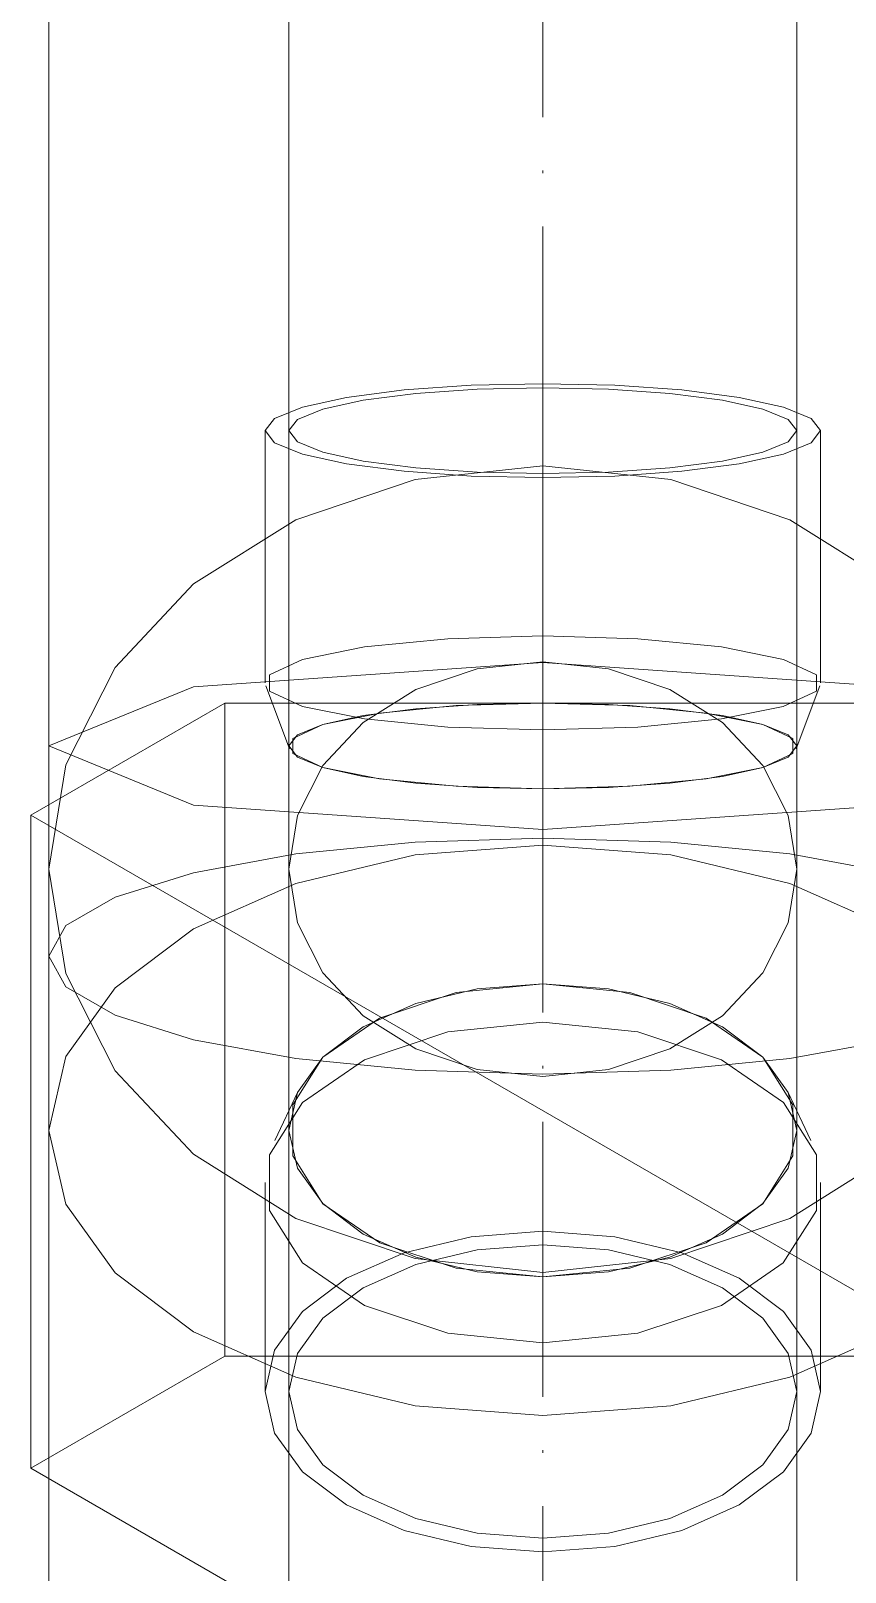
# Model space of a CAD drawing. Header units: millimetres. Extents: x -88595 to 880822, y -1054509 to -148035.
# Drawn here: x 387086.1 to 387116.6, y -308604.4 to -308546.6 of the extents above; entities that cross this region are included whole.
import ezdxf

# ---------------------------------------------------------------- set-up
doc = ezdxf.new("R2010")
doc.units = ezdxf.units.MM
doc.linetypes.add('$12$ADSK_Осевая', pattern=[14, 10, -2, 0, -2])
for name, color, linetype, lineweight in [('Изоляция', 7, 'Continuous', 18), ('Трубопровод', 7, 'Continuous', 18), ('Трубопроводы', 7, 'Continuous', 18)]:
    doc.layers.add(name, color=color, linetype=linetype, lineweight=lineweight)

# ---------------------------------------------------------------- blocks, each defined once
blk = doc.blocks.new('$0$ADSK_МедьПайка_Отвод - Отвод медный под пайку двухраструбный-3266796-В_ОВ3_4')
at = {"layer": 'Трубопроводы', "color": 134, "true_color": 0x00a6a6}
for p, q in [((14646.213, 15328.565), (14646.213, 15319.103)), ((14647.103, 15328.565), (14647.103, 15319.103)), ((14666.153, 15319.103), (14666.153, 15328.565)), ((14667.043, 15319.103), (14667.043, 15328.565)), ((14646.235, 15318.991), (14647.123, 15316.635)), ((14647.103, 15319.103), (14647.103, 15316.737)), ((14666.134, 15316.635), (14667.022, 15318.991)), ((14666.153, 15316.737), (14666.153, 15319.103)), ((14647.437, 15303.763), (14646.578, 15301.938)), ((14666.679, 15301.938), (14665.82, 15303.763)), ((14647.103, 15302.321), (14647.103, 15300.361)), ((14666.153, 15300.361), (14666.153, 15302.321)), ((14646.213, 15300.361), (14646.213, 15292.523)), ((14647.103, 15300.361), (14647.103, 15292.523)), ((14666.153, 15292.523), (14666.153, 15300.361)), ((14667.043, 15292.523), (14667.043, 15300.361))]:
    blk.add_line(p, q, dxfattribs=at)
for points in [[(14656.628, 15326.803, 0), (14653.933, 15326.863, 0), (14651.421, 15327.039, 0), (14649.264, 15327.319, 0), (14647.609, 15327.684, 0), (14646.568, 15328.109, 0), (14646.213, 15328.565, 0), (14646.568, 15329.02, 0), (14647.609, 15329.445, 0), (14649.264, 15329.81, 0), (14651.421, 15330.09, 0), (14653.933, 15330.266, 0), (14656.628, 15330.326, 0)], [(14656.628, 15330.326, 0), (14659.324, 15330.266, 0), (14661.836, 15330.09, 0), (14663.993, 15329.81, 0), (14665.648, 15329.445, 0), (14666.689, 15329.02, 0), (14667.043, 15328.565, 0), (14666.689, 15328.109, 0), (14665.648, 15327.684, 0), (14663.993, 15327.319, 0), (14661.836, 15327.039, 0), (14659.324, 15326.863, 0), (14656.628, 15326.803, 0)], [(14656.628, 15330.175, 0), (14654.163, 15330.12, 0), (14651.866, 15329.959, 0), (14649.893, 15329.703, 0), (14648.38, 15329.37, 0), (14647.428, 15328.981, 0), (14647.103, 15328.565, 0), (14647.428, 15328.148, 0), (14648.38, 15327.759, 0), (14649.893, 15327.426, 0), (14651.866, 15327.17, 0), (14654.163, 15327.009, 0), (14656.628, 15326.954, 0)], [(14656.628, 15326.954, 0), (14659.094, 15327.009, 0), (14661.391, 15327.17, 0), (14663.364, 15327.426, 0), (14664.877, 15327.759, 0), (14665.829, 15328.148, 0), (14666.153, 15328.565, 0), (14665.829, 15328.981, 0), (14664.877, 15329.37, 0), (14663.364, 15329.703, 0), (14661.391, 15329.959, 0), (14659.094, 15330.12, 0), (14656.628, 15330.175, 0)], [(14656.628, 15320.864, 0), (14653.066, 15320.758, 0), (14649.933, 15320.452, 0), (14647.608, 15319.983, 0), (14646.371, 15319.408, 0), (14646.372, 15318.797, 0), (14647.61, 15318.222, 0), (14649.935, 15317.753, 0), (14653.068, 15317.448, 0), (14656.628, 15317.342, 0)], [(14656.628, 15317.342, 0), (14660.188, 15317.448, 0), (14663.322, 15317.753, 0), (14665.647, 15318.222, 0), (14666.885, 15318.797, 0), (14666.885, 15319.408, 0), (14665.649, 15319.983, 0), (14663.324, 15320.452, 0), (14660.191, 15320.758, 0), (14656.628, 15320.864, 0)], [(14656.628, 15315.127, 0), (14654.163, 15315.182, 0), (14651.866, 15315.342, 0), (14649.893, 15315.598, 0), (14648.38, 15315.932, 0), (14647.428, 15316.32, 0), (14647.103, 15316.737, 0), (14647.428, 15317.154, 0), (14648.38, 15317.543, 0), (14649.893, 15317.876, 0), (14651.866, 15318.132, 0), (14654.163, 15318.293, 0), (14656.628, 15318.348, 0)], [(14656.628, 15315.127, 0), (14653.37, 15315.224, 0), (14650.505, 15315.504, 0), (14648.379, 15315.932, 0), (14647.248, 15316.458, 0), (14647.248, 15317.017, 0), (14648.38, 15317.543, 0), (14650.507, 15317.971, 0), (14653.373, 15318.251, 0), (14656.628, 15318.348, 0)], [(14656.628, 15318.348, 0), (14659.884, 15318.251, 0), (14662.75, 15317.971, 0), (14664.877, 15317.543, 0), (14666.009, 15317.017, 0), (14666.009, 15316.458, 0), (14664.878, 15315.932, 0), (14662.751, 15315.504, 0), (14659.886, 15315.224, 0), (14656.628, 15315.127, 0)], [(14656.628, 15318.348, 0), (14659.094, 15318.293, 0), (14661.391, 15318.132, 0), (14663.364, 15317.876, 0), (14664.877, 15317.543, 0), (14665.829, 15317.154, 0), (14666.153, 15316.737, 0), (14665.829, 15316.32, 0), (14664.877, 15315.932, 0), (14663.364, 15315.598, 0), (14661.391, 15315.342, 0), (14659.094, 15315.182, 0), (14656.628, 15315.127, 0)], [(14647.103, 15316.737, 0), (14647.103, 15315.974, 0), (14647.103, 15315.206, 0), (14647.103, 15314.435, 0), (14647.103, 15313.663, 0), (14647.103, 15312.89, 0), (14647.103, 15312.119, 0), (14647.103, 15311.35, 0), (14647.103, 15310.584, 0), (14647.103, 15309.822, 0), (14647.103, 15309.067, 0), (14647.103, 15308.318, 0), (14647.103, 15307.578, 0), (14647.103, 15306.847, 0), (14647.103, 15306.127, 0), (14647.103, 15305.419, 0), (14647.103, 15304.723, 0), (14647.103, 15304.041, 0), (14647.103, 15303.375, 0), (14647.103, 15302.725, 0), (14647.103, 15302.321, 0)], [(14666.153, 15302.321, 0), (14666.153, 15302.96, 0), (14666.153, 15303.616, 0), (14666.153, 15304.289, 0), (14666.153, 15304.975, 0), (14666.153, 15305.676, 0), (14666.153, 15306.389, 0), (14666.153, 15307.113, 0), (14666.153, 15307.847, 0), (14666.153, 15308.591, 0), (14666.153, 15309.342, 0), (14666.153, 15310.1, 0), (14666.153, 15310.863, 0), (14666.153, 15311.63, 0), (14666.153, 15312.4, 0), (14666.153, 15313.172, 0), (14666.153, 15313.945, 0), (14666.153, 15314.717, 0), (14666.153, 15315.486, 0), (14666.153, 15316.253, 0), (14666.153, 15316.737, 0)], [(14656.628, 15296.821, 0), (14654.163, 15297.009, 0), (14651.866, 15297.558, 0), (14649.893, 15298.432, 0), (14648.38, 15299.571, 0), (14647.428, 15300.897, 0), (14647.103, 15302.321, 0), (14647.428, 15303.744, 0), (14648.38, 15305.07, 0), (14649.893, 15306.209, 0), (14651.866, 15307.083, 0), (14654.163, 15307.632, 0), (14656.628, 15307.82, 0)], [(14656.628, 15296.821, 0), (14653.373, 15297.153, 0), (14650.507, 15298.107, 0), (14648.38, 15299.57, 0), (14647.248, 15301.365, 0), (14647.248, 15303.275, 0), (14648.379, 15305.07, 0), (14650.505, 15306.533, 0), (14653.37, 15307.488, 0), (14656.628, 15307.82, 0)], [(14656.628, 15307.82, 0), (14659.886, 15307.488, 0), (14662.751, 15306.533, 0), (14664.878, 15305.07, 0), (14666.009, 15303.275, 0), (14666.009, 15301.365, 0), (14664.877, 15299.57, 0), (14662.75, 15298.107, 0), (14659.884, 15297.153, 0), (14656.628, 15296.821, 0)], [(14656.628, 15307.82, 0), (14659.094, 15307.632, 0), (14661.391, 15307.083, 0), (14663.364, 15306.209, 0), (14664.877, 15305.07, 0), (14665.829, 15303.744, 0), (14666.153, 15302.321, 0), (14665.829, 15300.897, 0), (14664.877, 15299.571, 0), (14663.364, 15298.432, 0), (14661.391, 15297.558, 0), (14659.094, 15297.009, 0), (14656.628, 15296.821, 0)], [(14656.628, 15306.374, 0), (14653.066, 15306.011, 0), (14649.933, 15304.967, 0), (14647.608, 15303.367, 0), (14646.371, 15301.404, 0), (14646.372, 15299.316, 0), (14647.61, 15297.354, 0), (14649.935, 15295.754, 0), (14653.068, 15294.71, 0), (14656.628, 15294.348, 0)], [(14656.628, 15294.348, 0), (14660.188, 15294.71, 0), (14663.322, 15295.754, 0), (14665.647, 15297.354, 0), (14666.885, 15299.316, 0), (14666.885, 15301.404, 0), (14665.649, 15303.367, 0), (14663.324, 15304.967, 0), (14660.191, 15306.011, 0), (14656.628, 15306.374, 0)], [(14656.628, 15286.51, 0), (14653.933, 15286.714, 0), (14651.421, 15287.315, 0), (14649.264, 15288.271, 0), (14647.609, 15289.516, 0), (14646.568, 15290.966, 0), (14646.213, 15292.523, 0), (14646.568, 15294.079, 0), (14647.609, 15295.529, 0), (14649.264, 15296.775, 0), (14651.421, 15297.73, 0), (14653.933, 15298.331, 0), (14656.628, 15298.536, 0)], [(14656.628, 15298.536, 0), (14659.324, 15298.331, 0), (14661.836, 15297.73, 0), (14663.993, 15296.775, 0), (14665.648, 15295.529, 0), (14666.689, 15294.079, 0), (14667.043, 15292.523, 0), (14666.689, 15290.966, 0), (14665.648, 15289.516, 0), (14663.993, 15288.271, 0), (14661.836, 15287.315, 0), (14659.324, 15286.714, 0), (14656.628, 15286.51, 0)], [(14656.628, 15298.022, 0), (14654.163, 15297.834, 0), (14651.866, 15297.285, 0), (14649.893, 15296.411, 0), (14648.38, 15295.272, 0), (14647.428, 15293.946, 0), (14647.103, 15292.523, 0), (14647.428, 15291.099, 0), (14648.38, 15289.773, 0), (14649.893, 15288.634, 0), (14651.866, 15287.76, 0), (14654.163, 15287.211, 0), (14656.628, 15287.023, 0)], [(14656.628, 15287.023, 0), (14659.094, 15287.211, 0), (14661.391, 15287.76, 0), (14663.364, 15288.634, 0), (14664.877, 15289.773, 0), (14665.829, 15291.099, 0), (14666.153, 15292.523, 0), (14665.829, 15293.946, 0), (14664.877, 15295.272, 0), (14663.364, 15296.411, 0), (14661.391, 15297.285, 0), (14659.094, 15297.834, 0), (14656.628, 15298.022, 0)]]:
    blk.add_polyline3d(points, dxfattribs=at)

msp = doc.modelspace()

# ---------------------------------------------------------------- linework, layer by layer
at = {"layer": 'Изоляция', "color": 134, "true_color": 0x00a6a6}
for p, q in [((387086.748, -308521.023), (387086.748, -308905.91)), ((387093.346, -308571.834), (387086.068, -308576.036)), ((387093.346, -308571.834), (387187.911, -308571.834)), ((387093.346, -308596.329), (387093.346, -308571.834)), ((387086.068, -308576.036), (387140.628, -308607.536)), ((387086.068, -308576.036), (387086.068, -308600.531)), ((387093.346, -308596.329), (387086.068, -308600.531)), ((387187.911, -308596.329), (387093.346, -308596.329)), ((387086.068, -308600.531), (387140.628, -308632.031))]:
    msp.add_line(p, q, dxfattribs=at)
for points in [[(387105.273, -308562.937, 0), (387100.478, -308563.452, 0), (387096.011, -308564.963, 0), (387092.174, -308567.367, 0), (387089.23, -308570.499, 0), (387087.379, -308574.148, 0), (387086.748, -308578.062, 0)], [(387123.798, -308578.062, 0), (387123.167, -308574.148, 0), (387121.316, -308570.499, 0), (387118.372, -308567.367, 0), (387114.536, -308564.963, 0), (387110.068, -308563.452, 0), (387105.273, -308562.937, 0)], [(387086.748, -308573.443, 0), (387092.174, -308571.228, 0), (387105.273, -308570.311, 0)], [(387105.273, -308570.311, 0), (387118.372, -308571.228, 0), (387123.798, -308573.443, 0)], [(387105.273, -308576.576, 0), (387092.174, -308575.659, 0), (387086.748, -308573.443, 0)], [(387123.798, -308573.443, 0), (387118.372, -308575.659, 0), (387105.273, -308576.576, 0)], [(387086.748, -308581.328, 0), (387087.379, -308580.182, 0), (387089.23, -308579.113, 0), (387092.174, -308578.196, 0), (387096.011, -308577.492, 0), (387100.478, -308577.049, 0), (387105.273, -308576.898, 0)], [(387086.748, -308587.86, 0), (387087.379, -308585.092, 0), (387089.23, -308582.513, 0), (387092.174, -308580.297, 0), (387096.011, -308578.598, 0), (387100.478, -308577.529, 0), (387105.273, -308577.165, 0)], [(387118.372, -308580.297, 0), (387114.536, -308578.598, 0), (387110.068, -308577.529, 0), (387105.273, -308577.165, 0), (387100.478, -308577.529, 0), (387096.011, -308578.598, 0), (387092.174, -308580.297, 0)], [(387105.273, -308576.898, 0), (387110.068, -308577.049, 0), (387114.536, -308577.492, 0), (387118.372, -308578.196, 0), (387121.316, -308579.113, 0), (387123.167, -308580.182, 0), (387123.798, -308581.328, 0)], [(387105.273, -308577.165, 0), (387110.068, -308577.529, 0), (387114.536, -308578.598, 0), (387118.372, -308580.297, 0), (387121.316, -308582.513, 0), (387123.167, -308585.092, 0), (387123.798, -308587.86, 0)], [(387086.748, -308578.062, 0), (387087.379, -308581.977, 0), (387089.23, -308585.625, 0), (387092.174, -308588.758, 0), (387096.011, -308591.161, 0), (387100.478, -308592.673, 0), (387105.273, -308593.188, 0)], [(387105.273, -308593.188, 0), (387110.068, -308592.673, 0), (387114.536, -308591.161, 0), (387118.372, -308588.758, 0), (387121.316, -308585.625, 0), (387123.167, -308581.977, 0), (387123.798, -308578.062, 0)], [(387092.174, -308580.297, 0), (387089.23, -308582.513, 0), (387087.379, -308585.092, 0), (387086.748, -308587.86, 0), (387087.379, -308590.628, 0), (387089.23, -308593.208, 0), (387092.174, -308595.423, 0)], [(387105.273, -308585.758, 0), (387100.478, -308585.608, 0), (387096.011, -308585.165, 0), (387092.174, -308584.461, 0), (387089.23, -308583.543, 0), (387087.379, -308582.475, 0), (387086.748, -308581.328, 0)], [(387123.798, -308581.328, 0), (387123.167, -308582.475, 0), (387121.316, -308583.543, 0), (387118.372, -308584.461, 0), (387114.536, -308585.165, 0), (387110.068, -308585.608, 0), (387105.273, -308585.758, 0)], [(387105.273, -308598.556, 0), (387100.478, -308598.191, 0), (387096.011, -308597.123, 0), (387092.174, -308595.423, 0), (387089.23, -308593.208, 0), (387087.379, -308590.628, 0), (387086.748, -308587.86, 0)], [(387123.798, -308587.86, 0), (387123.167, -308590.628, 0), (387121.316, -308593.208, 0), (387118.372, -308595.423, 0), (387114.536, -308597.123, 0), (387110.068, -308598.191, 0), (387105.273, -308598.556, 0)], [(387092.174, -308595.423, 0), (387096.011, -308597.123, 0), (387100.478, -308598.191, 0), (387105.273, -308598.556, 0), (387110.068, -308598.191, 0), (387114.536, -308597.123, 0), (387118.372, -308595.423, 0)]]:
    msp.add_polyline3d(points, dxfattribs=at)
at = {"layer": 'Трубопровод', "color": 134, "true_color": 0x00a6a6}
for p, q in [((387095.748, -308530.072), (387095.748, -308578.062)), ((387114.798, -308578.062), (387114.798, -308530.072)), ((387095.748, -308587.86), (387095.748, -308905.91)), ((387114.798, -308905.91), (387114.798, -308587.86))]:
    msp.add_line(p, q, dxfattribs=at)
at = {"layer": 'Трубопровод', "color": 134, "linetype": '$12$ADSK_Осевая', "true_color": 0x00a6a6}
for p, q in [((387105.273, -308578.062), (387105.273, -308530.072)), ((387105.273, -308578.062), (387105.273, -308530.072)), ((387105.273, -308587.86), (387105.273, -308905.91)), ((387105.273, -308587.86), (387105.273, -308905.91))]:
    msp.add_line(p, q, dxfattribs=at)
at = {"layer": 'Трубопровод', "color": 134, "true_color": 0x00a6a6}
for points in [[(387105.273, -308570.285, 0), (387102.808, -308570.55, 0), (387100.511, -308571.327, 0), (387098.538, -308572.563, 0), (387097.024, -308574.174, 0), (387096.073, -308576.049, 0), (387095.748, -308578.062, 0)], [(387114.798, -308578.062, 0), (387114.474, -308576.049, 0), (387113.522, -308574.174, 0), (387112.008, -308572.563, 0), (387110.036, -308571.327, 0), (387107.738, -308570.55, 0), (387105.273, -308570.285, 0)], [(387095.748, -308578.062, 0), (387096.073, -308580.075, 0), (387097.024, -308581.951, 0), (387098.538, -308583.562, 0), (387100.511, -308584.797, 0), (387102.808, -308585.574, 0), (387105.273, -308585.839, 0)], [(387105.273, -308585.839, 0), (387107.738, -308585.574, 0), (387110.036, -308584.797, 0), (387112.008, -308583.562, 0), (387113.522, -308581.951, 0), (387114.474, -308580.075, 0), (387114.798, -308578.062, 0)], [(387112.008, -308583.972, 0), (387110.036, -308583.098, 0), (387107.738, -308582.548, 0), (387105.273, -308582.361, 0), (387102.808, -308582.548, 0), (387100.511, -308583.098, 0), (387098.538, -308583.972, 0)], [(387098.538, -308583.972, 0), (387097.024, -308585.111, 0), (387096.073, -308586.437, 0), (387095.748, -308587.86, 0), (387096.073, -308589.284, 0), (387097.024, -308590.61, 0), (387098.538, -308591.749, 0)], [(387112.008, -308591.749, 0), (387113.522, -308590.61, 0), (387114.474, -308589.284, 0), (387114.798, -308587.86, 0), (387114.474, -308586.437, 0), (387113.522, -308585.111, 0), (387112.008, -308583.972, 0)], [(387098.538, -308591.749, 0), (387100.511, -308592.623, 0), (387102.808, -308593.172, 0), (387105.273, -308593.36, 0), (387107.738, -308593.172, 0), (387110.036, -308592.623, 0), (387112.008, -308591.749, 0)]]:
    msp.add_polyline3d(points, dxfattribs=at)
at = {"layer": 'Трубопроводы', "color": 134, "linetype": '$12$ADSK_Осевая', "true_color": 0x00a6a6}
for p, q in [((387105.273, -308571.078), (387105.273, -308561.616)), ((387105.273, -308573.443), (387105.273, -308571.078)), ((387105.273, -308573.443), (387105.273, -308587.86)), ((387105.273, -308587.86), (387105.273, -308589.82)), ((387105.273, -308589.82), (387105.273, -308597.658))]:
    msp.add_line(p, q, dxfattribs=at)

# ---------------------------------------------------------------- block references
at = {"layer": 'Трубопроводы', "color": 134, "true_color": 0x00a6a6}
msp.add_blockref('$0$ADSK_МедьПайка_Отвод - Отвод медный под пайку двухраструбный-3266796-В_ОВ3_4', (372448.645, -323890.181), dxfattribs=at)

doc.saveas('drawing.dxf')
